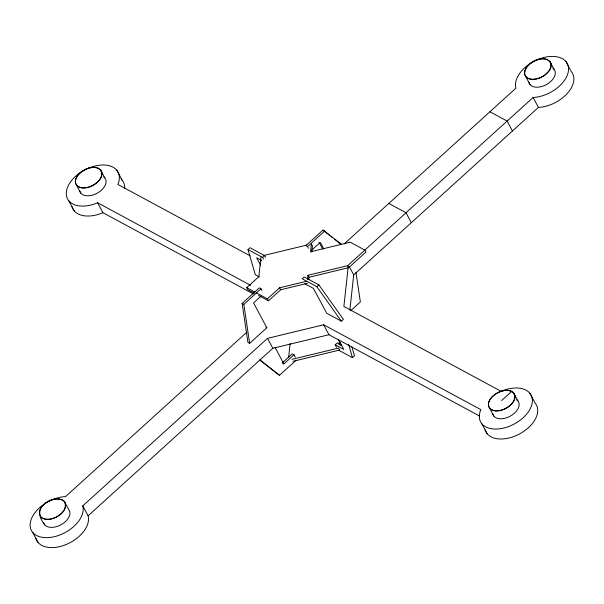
<?xml version="1.0" encoding="UTF-8"?>
<svg xmlns="http://www.w3.org/2000/svg" width="604" height="604" viewBox="0 0 604 604"><rect width="100%" height="100%" fill="white"/><g stroke="black" fill="none" stroke-linecap="round" stroke-linejoin="round"><path stroke-width="0.91" d="M288.637 357.44L290.147 343.517M260.981 257.062L258.844 276.677L246.704 287.678L247.768 289.663L254.39 293.242M307.504 279.433L307.957 275.273L347.662 265.677L533.113 97.486A28.599 17.607 -28.1 0 0 568.205 72.284A28.599 17.607 -28.1 0 0 541.841 58.052A28.599 17.607 -28.1 0 0 515.907 88.192L344.378 243.744M311.37 243.971L310.516 251.792L350.222 242.189L364.854 250.086L365.911 252.079L348.727 267.663L309.022 277.259L308.75 279.758M311.77 252.042L312.434 245.964L311.724 244.635M339.01 344.34L339.41 340.633M348.198 266.84L343.88 306.439L501.071 391.301A28.599 17.607 -28.1 0 1 532.418 400.437A28.599 17.607 -28.1 0 1 501.433 428.53A28.599 17.607 -28.1 0 1 480.844 409.64L323.653 324.778L267.504 338.353L82.786 505.865A28.599 17.607 -28.1 0 1 56.852 536.012A28.599 17.607 -28.1 0 1 30.487 521.773A28.599 17.607 -28.1 0 1 65.579 496.579L246.809 332.223M340.173 345.405L340.475 342.619M349.89 309.935L353.702 274.933L349.286 266.651M43.609 522.724A14.3 8.803 -28.1 0 0 60.747 524.906A14.3 8.803 -28.1 0 0 68.66 509.451L64.417 501.494C55.576 493.408 33.764 506.16 41.268 517.515C50.298 523.66 69.747 512.811 64.462 501.577M63.277 511.346L61.163 513.649M42.741 505.684C36.587 511.105 40.385 519.334 44.673 524.755M63.39 511.203C65.557 508.568 66.599 504.423 64.417 501.494M42.937 505.465C47.791 500.595 55.613 497.16 62.371 499.923M517.855 400.86L513.611 392.91L511.731 391.392L501.614 400.565M259.373 276.911L255.311 274.722L247.995 249.55L250.018 247.716L264.643 255.613L265.526 257.266M247.995 249.55L262.619 257.447L264.643 255.613M260.988 296.179L253.574 302.906L266.84 327.753L249.648 343.344L247.927 342.415L242.121 303.427L259.305 287.836L261.026 288.765L261.917 290.426M341.366 244.19L323.012 230.071L305.82 245.654L307.542 246.583L308.425 248.244M249.648 343.344L243.842 304.356L261.026 288.765M307.542 246.583L324.733 231M311.543 250.335L320.309 242.385L323.842 249.014M256.64 293.038L267.398 298.852L279.584 287.798L306.432 281.313M258.527 295.477L268.463 300.837L280.649 289.792L307.489 283.299M318.859 284.877L304.227 276.979L302.204 278.814L316.836 286.711L318.859 284.877L343.382 319.342L341.358 321.169L326.734 313.28L313.461 288.425L304.861 283.782M35.855 538.277A28.599 17.607 -28.1 0 0 66.772 544.257A28.599 17.607 -28.1 0 0 88.093 515.808L272.812 348.297L328.961 334.722L479.538 416.005M353.702 274.933L538.421 107.421A28.599 17.607 -28.1 0 0 567.035 93.711A28.599 17.607 -28.1 0 0 571.316 71.589L566.008 61.646M282.174 362.989L292.291 353.816L294.012 354.752L295.333 357.236M282.748 363.298L283.895 363.918L294.012 354.752M259.675 360.037L279.471 375.303L295.975 360.339M350.735 310.675L360.362 301.947L355.937 272.245M336.511 347.277L335.182 344.793L337.206 342.959L341.902 345.496M338.648 350.199L352.464 357.659L354.488 355.824L351.875 346.839M60.808 513.966C55.734 518.292 47.565 521.554 41.404 517.59M263.729 255.492L306.794 245.081M291.989 359.342L338.602 348.055L339.667 350.041L293.031 361.313M546.756 59.449L544.151 58.898A14.3 8.803 -28.1 0 0 524.634 73.416C524.793 77.048 528.364 79.116 531.648 79.366A14.3 8.803 -28.1 0 0 550.833 67.406C552.637 62.069 547.096 58.15 542.233 58.739A14.3 8.803 -28.1 0 0 524.544 72.208L524.717 74.624L530.033 84.613M97.561 168.033L94.956 167.482A14.3 8.803 -28.1 0 0 75.44 182.008C75.621 185.662 79.162 187.685 82.461 187.95A14.3 8.803 -28.1 0 0 101.646 175.998C103.473 170.63 97.908 166.727 93.039 167.331A14.3 8.803 -28.1 0 0 75.349 180.792L75.523 183.216L80.838 193.204M510.591 390.999L507.994 390.448A14.3 8.803 -28.1 0 0 488.47 404.974C488.651 408.651 492.185 410.652 495.491 410.916A14.3 8.803 -28.1 0 0 514.676 398.965C516.488 393.612 510.946 389.693 506.069 390.297A14.3 8.803 -28.1 0 0 488.379 403.759L488.561 406.182L493.868 416.171M547.103 59.562L549.776 61.351L554.019 69.301M97.908 168.154L100.581 169.943L104.824 177.893M510.939 391.12L511.731 391.392M489.919 111.763L507.126 121.049L512.434 130.993M388.802 203.457L406.016 212.744L411.324 222.687M261.366 260.301L256.67 257.772L260.649 265.224M250.222 255.885L117.848 184.424A28.599 17.607 -28.1 0 0 97.259 165.526A28.599 17.607 -28.1 0 0 66.274 193.627A28.599 17.607 -28.1 0 0 97.622 202.763L250.683 285.39M246.704 287.678L254.986 292.147M72.019 206.727A28.599 17.607 -28.1 0 0 102.929 212.699L253.506 293.989M335.182 344.793L343.789 349.437L338.482 339.501M242.121 303.427L243.842 304.356M265.979 327.293L266.84 327.753M62.695 500.112L64.364 501.456M323.012 230.071L329.52 235.228M330.962 236.375L332.411 237.523M334.578 239.244L341.086 244.409M259.947 359.818L279.471 375.303M525.782 76.663L527.669 78.173L530.236 79.064A14.3 8.803 -28.1 0 0 551.014 65.806L550.848 63.548M489.625 408.221L491.505 409.731L494.08 410.622A14.3 8.803 -28.1 0 0 514.85 397.364L514.691 395.107M76.595 185.247L78.475 186.764L81.042 187.655A14.3 8.803 -28.1 0 0 101.819 174.397L101.661 172.14M40.43 516.805L41.2 517.424M316.836 286.711L341.358 321.169M533.113 97.486L538.421 107.421M529.851 393.204L535.159 403.14A28.599 17.607 -28.1 0 1 519.327 434.057A28.599 17.607 -28.1 0 1 485.05 429.693M481.871 423.827L487.179 433.763M347.662 265.677L348.727 267.663M319.025 242.287L322.566 248.908M307.957 275.273L309.022 277.259M323.653 324.778L328.961 334.722M279.584 287.798L280.649 289.792M262.619 257.447L263.51 259.101M260.46 259.252L261.351 260.905M267.398 298.852L268.463 300.837M275.054 347.353L283.895 363.918M267.504 338.353L272.812 348.297M116.821 170.237L122.129 180.173M97.622 202.763L102.929 212.699M68.841 200.86L74.149 210.796M82.786 505.865L88.093 515.808M32.684 532.411L37.992 542.354M549.776 61.351L550.78 63.284M513.611 392.91L514.623 394.842M100.581 169.943L101.593 171.876M348.546 344.174L352.464 357.659M121.042 179.041A28.599 17.607 -28.1 0 1 124.673 188.244M552.849 68.229A14.3 8.803 -28.1 0 1 547.194 84.145A14.3 8.803 -28.1 0 1 528.968 82.574M103.654 176.813A14.3 8.803 -28.1 0 1 97.999 192.736A14.3 8.803 -28.1 0 1 79.773 191.166M516.684 399.78A14.3 8.803 -28.1 0 1 511.029 415.703A14.3 8.803 -28.1 0 1 492.804 414.133"/></g></svg>
